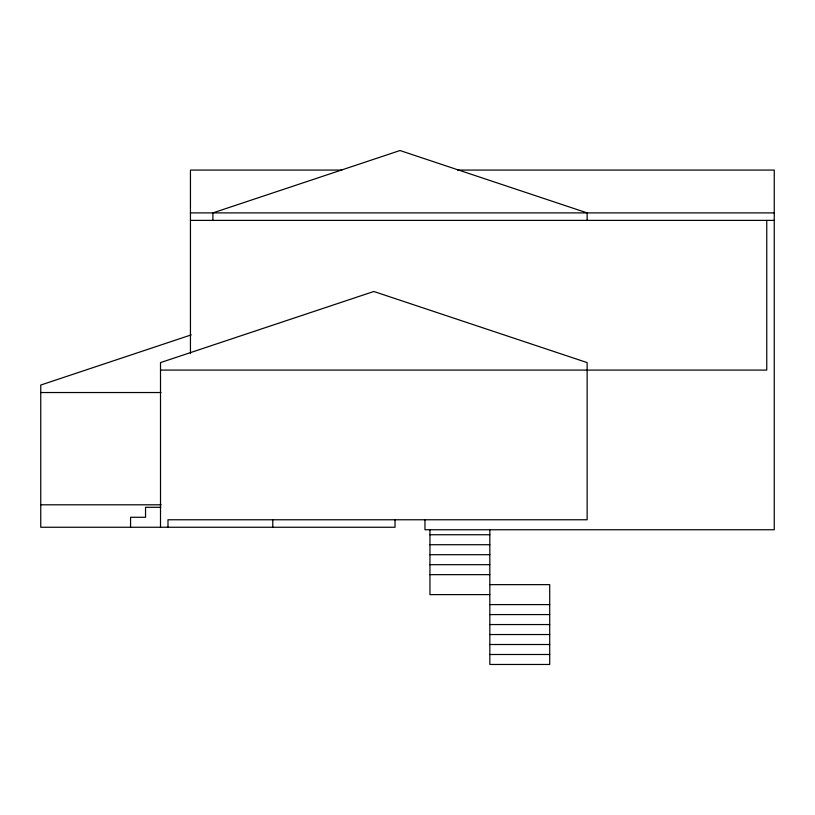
<?xml version="1.0" encoding="UTF-8"?>
<svg xmlns="http://www.w3.org/2000/svg" width="815" height="815" viewBox="0 0 815 815"><rect width="100%" height="100%" fill="white"/><g stroke="black" fill="none" stroke-linecap="round" stroke-linejoin="round"><path stroke-width="1.22" d="M191.23 334.884L40.75 385.047L40.75 527.254L395.031 527.254L395.031 519.766M341.801 170.07L190.445 170.07L190.445 353.588M457.541 170.07L774.25 170.07L774.25 529.75L424.961 529.75L424.961 519.766M190.445 212.898L774.25 212.898M190.445 220.386L774.25 220.386M160.504 370.081L766.762 370.081L766.762 220.386M40.75 392.535L161.003 392.535M40.75 504.801L161.197 504.801M160.8 507.297L145.539 507.297L145.539 517.28L130.563 517.28L130.563 527.254M429.953 534.742L489.835 534.742M429.953 544.715L489.835 544.715M429.953 554.699L489.835 554.699M429.953 564.683L489.835 564.683M429.953 574.657L489.835 574.657M489.835 584.64L549.707 584.64L549.707 664.47L489.835 664.47L489.835 529.75M489.835 594.614L429.953 594.614L429.953 529.75M489.835 604.598L549.707 604.598M489.835 614.581L549.707 614.581M489.835 624.555L549.707 624.555M489.835 634.539L549.707 634.539M489.835 644.512L549.707 644.512M489.835 654.496L549.707 654.496M587.136 220.386L587.136 212.898L400.012 150.53L212.898 212.898L212.898 220.386M272.781 519.766L272.781 527.254M167.992 527.254L167.992 519.766L587.136 519.766L587.136 362.594L373.82 291.485L160.504 362.594L160.504 527.254"/></g></svg>
